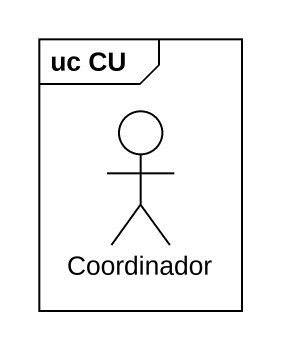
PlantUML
@startuml
mainframe uc CU
actor Coordinador
@enduml
